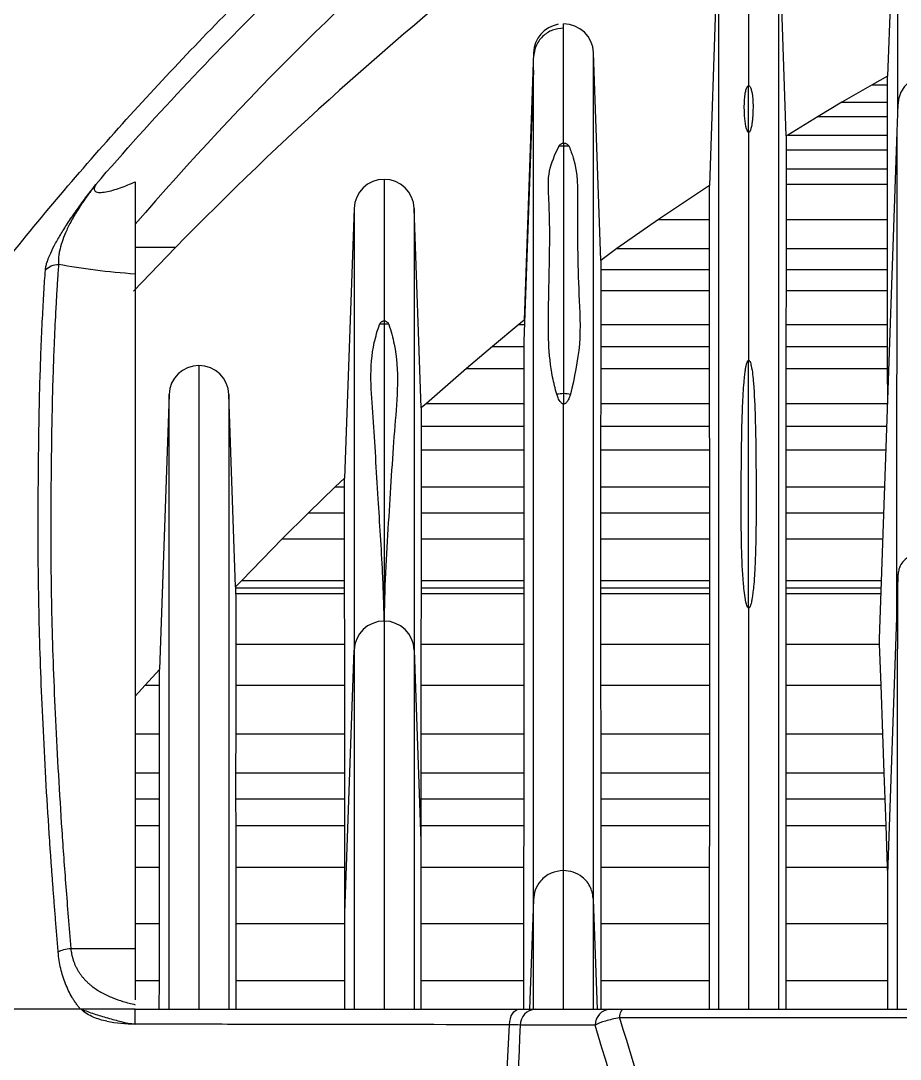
# Model space of a CAD drawing. Extents: x 9.3 to 87.2, y 1.1 to 68.8.
# Drawn here: x 35.299 to 36.818, y 61.045 to 62.841 of the extents above; entities that cross this region are included whole.
import ezdxf

# ---------------------------------------------------------------- set-up
doc = ezdxf.new("R2010")
doc.units = 0
doc.header["$MEASUREMENT"] = 0
doc.layers.add('OBJECT', color=7, linetype='CONTINUOUS')

msp = doc.modelspace()

# ---------------------------------------------------------------- linework, layer by layer
at = {"layer": 'OBJECT'}
for p, q in [((36.8149, 63.2666), (36.7966, 62.7452)), ((36.5048, 63.0178), (36.4887, 62.5563)), ((36.6214, 62.6418), (36.6083, 63.0178)), ((36.2365, 62.8269), (36.2365, 62.8358)), ((36.1846, 62.7856), (36.1684, 62.3231)), ((36.301, 62.4267), (36.2885, 62.7856)), ((36.1845, 62.7559), (36.1681, 62.2863)), ((36.7966, 62.7452), (36.7699, 62.7304)), ((36.7966, 62.7304), (36.7966, 62.7452)), ((36.5565, 62.6481), (36.5565, 62.7287)), ((36.7699, 62.7304), (36.7175, 62.7003)), ((36.7699, 62.7304), (36.7966, 62.7304)), ((36.7965, 62.7003), (36.7966, 62.7304)), ((36.7175, 62.7003), (36.6764, 62.6758)), ((36.7175, 62.7003), (36.7965, 62.7003)), ((36.7964, 62.6758), (36.7965, 62.7003)), ((36.6764, 62.6758), (36.6241, 62.6435)), ((36.6764, 62.6758), (36.7964, 62.6758)), ((36.7963, 62.6435), (36.7964, 62.6758)), ((36.6241, 62.6435), (36.6214, 62.6418)), ((36.6214, 62.6418), (36.6215, 62.6178)), ((36.6241, 62.6435), (36.7963, 62.6435)), ((36.7825, 61.7722), (36.8132, 62.6492)), ((36.7963, 62.6178), (36.7963, 62.6435)), ((36.2365, 62.6296), (36.2365, 62.6245)), ((36.2365, 62.6245), (36.2365, 62.1963)), ((36.6215, 62.6178), (36.6215, 62.5848)), ((36.6215, 62.6178), (36.7963, 62.6178)), ((36.7962, 62.5848), (36.7963, 62.6178)), ((36.6215, 62.5848), (36.6215, 62.5585)), ((36.6215, 62.5848), (36.7962, 62.5848)), ((36.7962, 62.5585), (36.7962, 62.5848)), ((36.4887, 62.5563), (36.4007, 62.4976)), ((36.6215, 62.5585), (36.6214, 62.4976)), ((36.6215, 62.5585), (36.7962, 62.5585)), ((36.7962, 62.4976), (36.7962, 62.5585)), ((35.8746, 62.5166), (35.8583, 62.0504)), ((35.9906, 62.1715), (35.9785, 62.5166)), ((36.4007, 62.4976), (36.3288, 62.4473)), ((36.4007, 62.4976), (36.4887, 62.4976)), ((36.4887, 62.4473), (36.4887, 62.4976)), ((36.6214, 62.4976), (36.6213, 62.4473)), ((36.6214, 62.4976), (36.7962, 62.4976)), ((36.7963, 62.4473), (36.7962, 62.4976)), ((35.5662, 62.4492), (35.4935, 62.3734)), ((35.5662, 62.4492), (35.4965, 62.4492)), ((36.3288, 62.4473), (36.301, 62.4267)), ((36.3288, 62.4473), (36.4887, 62.4473)), ((36.4888, 62.4112), (36.4887, 62.4473)), ((36.6213, 62.4473), (36.6212, 62.4112)), ((36.6213, 62.4473), (36.7963, 62.4473)), ((36.7963, 62.4112), (36.7963, 62.4473)), ((36.301, 62.4267), (36.301, 62.4112)), ((35.4965, 62.4031), (35.4965, 61.237)), ((36.301, 62.4112), (36.301, 62.3744)), ((36.301, 62.4112), (36.4888, 62.4112)), ((36.4888, 62.3744), (36.4888, 62.4112)), ((36.6212, 62.4112), (36.6211, 62.3744)), ((36.6212, 62.4112), (36.7963, 62.4112)), ((36.7964, 62.3744), (36.7963, 62.4112)), ((36.301, 62.3744), (36.3011, 62.3158)), ((36.301, 62.3744), (36.4888, 62.3744)), ((36.4889, 62.3158), (36.4888, 62.3744)), ((36.6211, 62.3744), (36.621, 62.3158)), ((36.6211, 62.3744), (36.7964, 62.3744)), ((36.7965, 62.3158), (36.7964, 62.3744)), ((35.9265, 62.3221), (35.9265, 62.3166)), ((35.9265, 62.3166), (35.9265, 61.8032)), ((36.1593, 62.3158), (36.1137, 62.2777)), ((36.1684, 62.3231), (36.1593, 62.3158)), ((36.1593, 62.3158), (36.1684, 62.3158)), ((36.3011, 62.3158), (36.301, 62.2777)), ((36.3011, 62.3158), (36.4889, 62.3158)), ((36.489, 62.2777), (36.4889, 62.3158)), ((36.621, 62.3158), (36.621, 62.2777)), ((36.621, 62.3158), (36.7965, 62.3158)), ((36.7966, 62.2777), (36.7965, 62.3158)), ((36.1137, 62.2777), (36.069, 62.2397)), ((36.1137, 62.2777), (36.1683, 62.2777)), ((36.1683, 62.2777), (36.1683, 62.2887)), ((36.1683, 62.2397), (36.1683, 62.2777)), ((36.301, 62.2777), (36.301, 62.2397)), ((36.301, 62.2777), (36.489, 62.2777)), ((36.4891, 62.2397), (36.489, 62.2777)), ((36.621, 62.2777), (36.621, 62.2397)), ((36.621, 62.2777), (36.7966, 62.2777)), ((36.7967, 62.2397), (36.7966, 62.2777)), ((36.069, 62.2397), (35.9995, 62.1795)), ((36.069, 62.2397), (36.1683, 62.2397)), ((36.1683, 62.1795), (36.1683, 62.2397)), ((36.301, 62.2397), (36.3008, 62.1795)), ((36.301, 62.2397), (36.4891, 62.2397)), ((36.4891, 62.1795), (36.4891, 62.2397)), ((36.5565, 61.8256), (36.5565, 62.2539)), ((36.621, 62.2397), (36.6209, 62.1795)), ((36.621, 62.2397), (36.7967, 62.2397)), ((36.7969, 62.1848), (36.7967, 62.2397)), ((35.5548, 62.1948), (35.5382, 61.7195)), ((35.6699, 61.8622), (35.6583, 62.1948)), ((36.2365, 62.1963), (36.2365, 62.1783)), ((35.9995, 62.1795), (35.9906, 62.1715)), ((35.9995, 62.1795), (36.1683, 62.1795)), ((36.1684, 62.1398), (36.1683, 62.1795)), ((36.3008, 62.1795), (36.3007, 62.1398)), ((36.3008, 62.1795), (36.4891, 62.1795)), ((36.4891, 62.1398), (36.4891, 62.1795)), ((36.6209, 62.1795), (36.6209, 62.1398)), ((36.6209, 62.1795), (36.7968, 62.1795)), ((35.9906, 62.1398), (35.9906, 62.0993)), ((35.9906, 62.1398), (36.1684, 62.1398)), ((36.1685, 62.0993), (36.1684, 62.1398)), ((36.3007, 62.1398), (36.3007, 62.0993)), ((36.3007, 62.1398), (36.4891, 62.1398)), ((36.4892, 62.0993), (36.4891, 62.1398)), ((36.6209, 62.1398), (36.6209, 62.0993)), ((36.6209, 62.1398), (36.7954, 62.1398)), ((35.9906, 62.0993), (35.9906, 62.0351)), ((35.9906, 62.0993), (36.1685, 62.0993)), ((36.1686, 62.0351), (36.1685, 62.0993)), ((36.3007, 62.0993), (36.3006, 62.0351)), ((36.3007, 62.0993), (36.4892, 62.0993)), ((36.4892, 62.0351), (36.4892, 62.0993)), ((36.6209, 62.0993), (36.6209, 62.0351)), ((36.6209, 62.0993), (36.794, 62.0993)), ((35.8583, 62.0504), (35.8421, 62.0351)), ((35.8583, 62.0351), (35.8583, 62.0504)), ((35.8421, 62.0351), (35.7959, 61.9903)), ((35.8421, 62.0351), (35.8583, 62.0351)), ((35.8582, 61.9903), (35.8583, 62.0351)), ((35.9906, 62.0351), (35.9906, 61.9903)), ((35.9906, 62.0351), (36.1686, 62.0351)), ((36.1686, 61.9903), (36.1686, 62.0351)), ((36.3006, 62.0351), (36.3006, 61.9903)), ((36.3006, 62.0351), (36.4892, 62.0351)), ((36.4892, 61.9903), (36.4892, 62.0351)), ((36.6209, 62.0351), (36.6209, 61.9903)), ((36.6209, 62.0351), (36.7917, 62.0351)), ((35.7959, 61.9903), (35.7503, 61.945)), ((35.7959, 61.9903), (35.8582, 61.9903)), ((35.8582, 61.945), (35.8582, 61.9903)), ((35.9906, 61.9903), (35.9905, 61.945)), ((35.9906, 61.9903), (36.1686, 61.9903)), ((36.1686, 61.945), (36.1686, 61.9903)), ((36.3006, 61.9903), (36.3006, 61.945)), ((36.3006, 61.9903), (36.4892, 61.9903)), ((36.4892, 61.945), (36.4892, 61.9903)), ((36.6209, 61.9903), (36.6208, 61.945)), ((36.6209, 61.9903), (36.7902, 61.9903)), ((35.7503, 61.945), (35.6805, 61.8733)), ((35.7503, 61.945), (35.8582, 61.945)), ((35.8582, 61.8733), (35.8582, 61.945)), ((35.9905, 61.945), (35.9903, 61.8733)), ((35.9905, 61.945), (36.1686, 61.945)), ((36.1686, 61.8733), (36.1686, 61.945)), ((36.3006, 61.945), (36.3006, 61.8733)), ((36.3006, 61.945), (36.4892, 61.945)), ((36.4892, 61.8733), (36.4892, 61.945)), ((36.6208, 61.945), (36.6208, 61.8733)), ((36.6208, 61.945), (36.7886, 61.945)), ((35.6805, 61.8733), (35.6699, 61.8622)), ((35.6805, 61.8733), (35.8582, 61.8733)), ((35.8582, 61.8607), (35.8582, 61.8733)), ((35.9903, 61.8733), (35.9903, 61.8607)), ((35.9903, 61.8733), (36.1686, 61.8733)), ((36.1686, 61.8607), (36.1686, 61.8733)), ((36.3006, 61.8733), (36.3006, 61.8607)), ((36.3006, 61.8733), (36.4892, 61.8733)), ((36.4892, 61.8607), (36.4892, 61.8733)), ((36.6208, 61.8733), (36.6208, 61.8607)), ((36.6208, 61.8733), (36.7861, 61.8733)), ((35.6699, 61.8622), (35.6699, 61.8607)), ((35.6699, 61.8607), (35.6699, 61.8508)), ((35.6699, 61.8607), (35.8582, 61.8607)), ((35.6699, 61.8508), (35.8582, 61.8508)), ((35.8582, 61.8508), (35.8582, 61.8607)), ((35.8584, 61.7628), (35.8582, 61.8508)), ((35.9903, 61.8508), (35.9902, 61.7628)), ((35.9903, 61.8607), (35.9903, 61.8508)), ((35.9903, 61.8607), (36.1686, 61.8607)), ((35.9903, 61.8508), (36.1686, 61.8508)), ((36.1685, 61.7628), (36.1686, 61.8508)), ((36.1686, 61.8508), (36.1686, 61.8607)), ((36.3006, 61.8607), (36.3006, 61.8508)), ((36.3006, 61.8607), (36.4892, 61.8607)), ((36.3006, 61.8508), (36.3007, 61.7628)), ((36.3006, 61.8508), (36.4892, 61.8508)), ((36.4892, 61.8508), (36.4892, 61.8607)), ((36.4892, 61.7628), (36.4892, 61.8508)), ((36.6208, 61.8607), (36.6208, 61.8508)), ((36.6208, 61.8607), (36.7856, 61.8607)), ((36.6208, 61.8508), (36.6208, 61.7628)), ((36.6208, 61.8508), (36.7853, 61.8508)), ((36.7971, 61.3654), (36.8126, 61.8089)), ((35.9265, 61.8032), (35.9265, 61.8031)), ((35.6701, 61.7628), (35.6701, 61.6923)), ((35.6701, 61.7628), (35.8584, 61.7628)), ((35.8585, 61.6923), (35.8584, 61.7628)), ((35.9902, 61.7628), (35.9902, 61.6923)), ((35.9902, 61.7628), (36.1685, 61.7628)), ((36.1685, 61.6923), (36.1685, 61.7628)), ((36.3007, 61.7628), (36.3007, 61.6923)), ((36.3007, 61.7628), (36.4892, 61.7628)), ((36.4892, 61.6923), (36.4892, 61.7628)), ((36.6208, 61.7628), (36.6208, 61.6923)), ((36.6208, 61.7628), (36.7829, 61.7628)), ((36.7829, 61.7628), (36.7825, 61.7722)), ((36.7853, 61.6923), (36.7829, 61.7628)), ((35.8587, 61.2977), (35.8746, 61.7528)), ((35.9785, 61.7528), (35.99, 61.4226)), ((35.5382, 61.7195), (35.5136, 61.6923)), ((35.5136, 61.6923), (35.4965, 61.6729)), ((35.5136, 61.6923), (35.5381, 61.6923)), ((35.6701, 61.6923), (35.67, 61.6079)), ((35.6701, 61.6923), (35.8585, 61.6923)), ((35.8585, 61.6079), (35.8585, 61.6923)), ((35.9902, 61.6923), (35.9902, 61.6079)), ((35.9902, 61.6923), (36.1685, 61.6923)), ((36.1684, 61.6079), (36.1685, 61.6923)), ((36.3007, 61.6923), (36.3008, 61.6079)), ((36.3007, 61.6923), (36.4892, 61.6923)), ((36.4892, 61.6079), (36.4892, 61.6923)), ((36.6208, 61.6923), (36.6208, 61.6079)), ((36.6208, 61.6923), (36.7853, 61.6923)), ((36.7883, 61.6079), (36.7853, 61.6923)), ((35.4965, 61.6079), (35.538, 61.6079)), ((35.538, 61.5408), (35.538, 61.6079)), ((35.67, 61.6079), (35.6699, 61.5408)), ((35.67, 61.6079), (35.8585, 61.6079)), ((35.8585, 61.5408), (35.8585, 61.6079)), ((35.9902, 61.6079), (35.9901, 61.5408)), ((35.9902, 61.6079), (36.1684, 61.6079)), ((36.1684, 61.5408), (36.1684, 61.6079)), ((36.3008, 61.6079), (36.3008, 61.5408)), ((36.3008, 61.6079), (36.4892, 61.6079)), ((36.4892, 61.5408), (36.4892, 61.6079)), ((36.6208, 61.6079), (36.6208, 61.5408)), ((36.6208, 61.6079), (36.7883, 61.6079)), ((36.7906, 61.5408), (36.7883, 61.6079)), ((35.4965, 61.5408), (35.538, 61.5408)), ((35.538, 61.4954), (35.538, 61.5408)), ((35.6699, 61.5408), (35.6699, 61.4954)), ((35.6699, 61.5408), (35.8585, 61.5408)), ((35.8586, 61.4954), (35.8585, 61.5408)), ((35.9901, 61.5408), (35.9901, 61.4954)), ((35.9901, 61.5408), (36.1684, 61.5408)), ((36.1683, 61.4954), (36.1684, 61.5408)), ((36.3008, 61.5408), (36.3008, 61.4954)), ((36.3008, 61.5408), (36.4892, 61.5408)), ((36.4892, 61.4954), (36.4892, 61.5408)), ((36.6208, 61.5408), (36.6208, 61.4954)), ((36.6208, 61.5408), (36.7906, 61.5408)), ((36.7923, 61.4954), (36.7906, 61.5408)), ((35.4965, 61.4954), (35.538, 61.4954)), ((35.5381, 61.4497), (35.538, 61.4954)), ((35.6699, 61.4954), (35.67, 61.4497)), ((35.6699, 61.4954), (35.8586, 61.4954)), ((35.8586, 61.4497), (35.8586, 61.4954)), ((35.9901, 61.4954), (35.9901, 61.4497)), ((35.9901, 61.4954), (36.1683, 61.4954)), ((36.1683, 61.4497), (36.1683, 61.4954)), ((36.3008, 61.4954), (36.3008, 61.4497)), ((36.3008, 61.4954), (36.4892, 61.4954)), ((36.4892, 61.4497), (36.4892, 61.4954)), ((36.6208, 61.4954), (36.6209, 61.4497)), ((36.6208, 61.4954), (36.7923, 61.4954)), ((36.7939, 61.4497), (36.7923, 61.4954)), ((35.4965, 61.4497), (35.5381, 61.4497)), ((35.5381, 61.3777), (35.5381, 61.4497)), ((35.67, 61.4497), (35.67, 61.3777)), ((35.67, 61.4497), (35.8586, 61.4497)), ((35.8586, 61.3777), (35.8586, 61.4497)), ((35.9901, 61.4497), (35.99, 61.4226)), ((35.9901, 61.4497), (36.1683, 61.4497)), ((36.1682, 61.3777), (36.1683, 61.4497)), ((36.3008, 61.4497), (36.3008, 61.3777)), ((36.3008, 61.4497), (36.4892, 61.4497)), ((36.4891, 61.3777), (36.4892, 61.4497)), ((36.6209, 61.4497), (36.6209, 61.3777)), ((36.6209, 61.4497), (36.7939, 61.4497)), ((36.7966, 61.3777), (36.7939, 61.4497)), ((35.99, 61.4226), (35.99, 61.3777)), ((35.4965, 61.3777), (35.5381, 61.3777)), ((35.5381, 61.28), (35.5381, 61.3777)), ((35.67, 61.3777), (35.6701, 61.28)), ((35.67, 61.3777), (35.8586, 61.3777)), ((35.8587, 61.2977), (35.8586, 61.3777)), ((35.99, 61.3777), (35.9901, 61.28)), ((35.99, 61.3777), (36.1682, 61.3777)), ((36.1682, 61.28), (36.1682, 61.3777)), ((36.3008, 61.3777), (36.3009, 61.28)), ((36.3008, 61.3777), (36.4891, 61.3777)), ((36.4891, 61.28), (36.4891, 61.3777)), ((36.6209, 61.3777), (36.6209, 61.28)), ((36.6209, 61.3777), (36.7966, 61.3777)), ((36.7971, 61.3654), (36.7966, 61.3777)), ((36.2365, 61.3716), (36.2364, 61.3716)), ((36.7971, 61.28), (36.7971, 61.3654)), ((36.1844, 61.3214), (36.1778, 61.1318)), ((36.295, 61.1318), (36.2883, 61.3214)), ((35.8587, 61.28), (35.8587, 61.2977)), ((35.4965, 61.28), (35.5381, 61.28)), ((35.538, 61.1813), (35.5381, 61.28)), ((35.6701, 61.28), (35.6701, 61.1813)), ((35.6701, 61.28), (35.8587, 61.28)), ((35.8587, 61.1813), (35.8587, 61.28)), ((35.9901, 61.28), (35.9901, 61.1813)), ((35.9901, 61.28), (36.1682, 61.28)), ((36.1681, 61.1813), (36.1682, 61.28)), ((36.3009, 61.28), (36.3009, 61.1813)), ((36.3009, 61.28), (36.4891, 61.28)), ((36.489, 61.1813), (36.4891, 61.28)), ((36.6209, 61.28), (36.621, 61.1813)), ((36.6209, 61.28), (36.7971, 61.28)), ((36.797, 61.1813), (36.7971, 61.28)), ((35.385, 61.237), (35.4965, 61.237)), ((35.4965, 61.237), (35.4965, 61.148)), ((35.4965, 61.1813), (35.538, 61.1813)), ((35.5379, 61.1318), (35.538, 61.1813)), ((35.6701, 61.1813), (35.6701, 61.1318)), ((35.6701, 61.1813), (35.8587, 61.1813)), ((35.8586, 61.1318), (35.8587, 61.1813)), ((35.9901, 61.1813), (35.9901, 61.1318)), ((35.9901, 61.1813), (36.1681, 61.1813)), ((36.1681, 61.1318), (36.1681, 61.1813)), ((36.3009, 61.1813), (36.3008, 61.1318)), ((36.3009, 61.1813), (36.489, 61.1813)), ((36.489, 61.1318), (36.489, 61.1813)), ((36.621, 61.1813), (36.621, 61.1318)), ((36.621, 61.1813), (36.797, 61.1813)), ((36.797, 61.1318), (36.797, 61.1813)), ((35.4965, 61.1318), (35.4965, 61.1318)), ((36.1873, 61.1318), (36.3168, 61.1318)), ((36.3398, 61.1318), (37.8285, 61.1318)), ((37.8285, 61.1168), (36.3334, 61.1168))]:
    msp.add_line(p, q, dxfattribs=at)
at = {"layer": 'OBJECT', "flags": 128}
for points in [[(36.8137, 61.1318), (36.8137, 61.1396), (36.8139, 61.4584), (36.814, 61.6573), (36.8141, 61.8516), (36.8141, 61.8516), (36.8141, 61.8516)], [(36.143, 61.105), (36.1436, 61.1103), (36.1447, 61.1154), (36.1463, 61.1201), (36.1483, 61.1241), (36.1507, 61.1274), (36.1534, 61.1298), (36.1562, 61.1313), (36.1592, 61.1318)], [(36.3334, 61.1168), (36.334, 61.1201), (36.3346, 61.123), (36.3353, 61.1256), (36.3361, 61.1278), (36.337, 61.1295), (36.3379, 61.1308), (36.3388, 61.1315), (36.3398, 61.1318)], [(36.2912, 61.1044), (36.2603, 61.1044), (36.1617, 61.1044)]]:
    msp.add_lwpolyline(points, dxfattribs=at)
at = {"layer": 'OBJECT'}
for centre, radius, start, end in [((39.8585, 58.2568), 6, 120.68604, 135.67495), ((36.2365, 62.7838), 0.052, 100.3224, 178), ((36.2365, 62.7838), 0.052, 2, 89.9931), ((36.2365, 62.5699), 0.0546, 89.9987, 98.6221), ((36.2365, 62.57), 0.0545, 79.7726, 90.0072), ((35.9265, 62.5148), 0.052, 90, 178), ((35.9265, 62.5148), 0.052, 2, 90), ((35.9265, 62.2611), 0.0555, 89.9929, 98.5292), ((35.9265, 62.2611), 0.0555, 81.4707, 90.007), ((35.6065, 62.193), 0.0518, 90, 178), ((35.6065, 62.193), 0.0518, 2, 90), ((36.2365, 62.1344), 0.0619, 89.9781, 101.0087), ((36.2366, 62.1344), 0.0619, 78.5713, 90.0223), ((35.9265, 61.751), 0.052, 90, 178), ((35.9265, 61.751), 0.052, 2, 90), ((36.1894, 61.1042), 0.0277, 94.2483, 179.5482), ((36.3189, 61.1042), 0.0277, 94.245, 179.5168)]:
    msp.add_arc(centre, radius, start, end, dxfattribs=at)
for points, knots in [([(34.9256, 61.9426), (35.0432, 62.1259), (35.1708, 62.3016), (35.3771, 62.5535), (35.4484, 62.6355), (35.596, 62.7956), (35.672, 62.8735), (35.8284, 63.0244), (35.9088, 63.0976), (36.0738, 63.2393), (36.1586, 63.3078), (36.4182, 63.5055), (36.5985, 63.6269), (36.786, 63.7378)], [0, 0, 0, 0, 0.25, 0.25, 0.375, 0.375, 0.5, 0.5, 0.625, 0.625, 0.75, 0.75, 1, 1, 1, 1]), ([(35.428, 62.5579), (35.5258, 62.671), (35.6279, 62.7799), (35.7874, 62.9369), (35.8417, 62.9882), (35.9522, 63.0886), (36.0086, 63.1378), (36.2955, 63.3779), (36.539, 63.5505), (36.7965, 63.7033)], [0, 0, 0, 0, 0.25, 0.25, 0.375, 0.375, 0.5, 0.5, 1, 1, 1, 1]), ([(36.7965, 63.5916), (36.5523, 63.443), (36.3211, 63.2762), (35.8851, 62.9063), (35.683, 62.7056), (35.4965, 62.4892)], [0, 0, 0, 0, 0.5, 0.5, 1, 1, 1, 1]), ([(36.8144, 62.6847), (36.8144, 62.6847), (36.8144, 62.7288), (36.8145, 62.8173), (36.8146, 62.9322), (36.8147, 63.0332), (36.8148, 63.1161), (36.8148, 63.1823), (36.8148, 63.2112), (36.8148, 63.2257)], [0, 0, 0, 0, 0.000002, 0.165142, 0.330281, 0.50022, 0.670158, 0.834509, 1, 1, 1, 1]), ([(36.5565, 63.0678), (36.5565, 63.0653), (36.5565, 63.0602), (36.5565, 63.0202), (36.5565, 62.9551), (36.5565, 62.8589), (36.5565, 62.7715), (36.5565, 62.7287)], [0, 0, 0, 0, 0.194795, 0.387326, 0.576325, 0.792703, 1, 1, 1, 1]), ([(36.5048, 61.1318), (36.5048, 61.1953), (36.5048, 61.3504), (36.5048, 61.5802), (36.5048, 61.8161), (36.5048, 62.0295), (36.5048, 62.2301), (36.5048, 62.4127), (36.5048, 62.5715), (36.5048, 62.7109), (36.5048, 62.8439), (36.5048, 62.9415), (36.5048, 63.0055), (36.5048, 63.0137), (36.5048, 63.0178)], [0, 0, 0, 0, 0.0663565, 0.1619168, 0.2506975, 0.3330027, 0.4146365, 0.5014721, 0.5748651, 0.6528443, 0.7353332, 0.8213619, 0.9099109, 1, 1, 1, 1]), ([(36.6083, 63.0178), (36.6083, 63.0141), (36.6083, 63.0066), (36.6083, 62.9479), (36.6083, 62.859), (36.6083, 62.7353), (36.6083, 62.6034), (36.6083, 62.4647), (36.6083, 62.3199), (36.6083, 62.1589), (36.6083, 61.9824), (36.6083, 61.7778), (36.6083, 61.5521), (36.6083, 61.335), (36.6083, 61.19), (36.6083, 61.1318)], [0, 0, 0, 0, 0.08602, 0.170676, 0.253119, 0.332476, 0.407805, 0.478951, 0.545935, 0.608976, 0.68551, 0.763919, 0.848697, 0.939215, 1, 1, 1, 1]), ([(36.2365, 62.8283), (36.2301, 62.8276), (36.2168, 62.8262), (36.1995, 62.8146), (36.1874, 62.7977), (36.1855, 62.7844), (36.1846, 62.778)], [0, 0, 0, 0, 0.240331, 0.499663, 0.759187, 1, 1, 1, 1]), ([(36.2365, 62.6296), (36.2365, 62.6642), (36.2365, 62.7346), (36.2365, 62.7929), (36.2365, 62.8228), (36.2365, 62.8264), (36.2365, 62.8269)], [0, 0, 0, 0, 0.3326073, 0.6774697, 0.9544603, 1, 1, 1, 1]), ([(36.2883, 61.3214), (36.2884, 61.4219), (36.2884, 61.6195), (36.2884, 61.8839), (36.2884, 62.1116), (36.2884, 62.3023), (36.2884, 62.4604), (36.2885, 62.5978), (36.2885, 62.7046), (36.2885, 62.7723), (36.2885, 62.7811), (36.2885, 62.7856)], [0, 0, 0, 0, 0.130922, 0.257354, 0.375016, 0.481399, 0.581339, 0.679843, 0.783111, 0.890386, 1, 1, 1, 1]), ([(36.1844, 61.3214), (36.1844, 61.4219), (36.1844, 61.6195), (36.1844, 61.8839), (36.1845, 62.1116), (36.1845, 62.3023), (36.1845, 62.4604), (36.1845, 62.5981), (36.1845, 62.7036), (36.1845, 62.7621), (36.1846, 62.7701), (36.1846, 62.7725)], [0, 0, 0, 0, 0.13971, 0.27463, 0.400189, 0.513714, 0.620363, 0.725479, 0.835679, 0.950155, 1, 1, 1, 1]), ([(36.8631, 62.7458), (36.859, 62.7453), (36.8488, 62.7442), (36.8345, 62.7368), (36.8231, 62.7249), (36.8175, 62.7134), (36.8153, 62.7038), (36.815, 62.6994), (36.8149, 62.6976)], [0, 0, 0, 0, 0.158488, 0.39541, 0.621022, 0.826457, 0.925172, 1, 1, 1, 1]), ([(36.5565, 62.6481), (36.5565, 62.6481), (36.5563, 62.6481), (36.556, 62.6482), (36.5553, 62.6486), (36.554, 62.6505), (36.5514, 62.6584), (36.5496, 62.6723), (36.5488, 62.6888), (36.5492, 62.702), (36.5499, 62.7109), (36.5508, 62.7169), (36.5517, 62.7208), (36.5525, 62.7235), (36.5533, 62.7253), (36.5539, 62.7265), (36.5544, 62.7273), (36.5549, 62.7279), (36.5554, 62.7283), (36.5558, 62.7286), (36.5562, 62.7287), (36.5564, 62.7287), (36.5565, 62.7287)], [0, 0, 0, 0, 0.001357, 0.003124, 0.006404, 0.020435, 0.075841, 0.296521, 0.526307, 0.680606, 0.7843, 0.854058, 0.901048, 0.932763, 0.954226, 0.968807, 0.978773, 0.985649, 0.992506, 0.995404, 0.998332, 1, 1, 1, 1]), ([(36.5565, 62.7287), (36.5567, 62.7287), (36.5569, 62.7287), (36.5573, 62.7285), (36.5582, 62.728), (36.5599, 62.7257), (36.5629, 62.716), (36.5641, 62.7012), (36.5641, 62.6843), (36.5633, 62.6724), (36.5623, 62.6643), (36.5614, 62.6589), (36.5606, 62.6553), (36.5599, 62.6528), (36.5592, 62.6512), (36.5587, 62.6501), (36.5583, 62.6494), (36.5579, 62.6489), (36.5576, 62.6485), (36.5572, 62.6483), (36.5569, 62.6481), (36.5567, 62.6481), (36.5566, 62.6481), (36.5565, 62.6481)], [0, 0, 0, 0, 0.002022, 0.004558, 0.009359, 0.026708, 0.095535, 0.369717, 0.576053, 0.71465, 0.807731, 0.870257, 0.912291, 0.940584, 0.959668, 0.97258, 0.98136, 0.987374, 0.991543, 0.995972, 0.997746, 0.999221, 1, 1, 1, 1]), ([(36.8132, 62.6492), (36.8135, 62.6576), (36.814, 62.6742), (36.8146, 62.6899), (36.8149, 62.6976)], [0, 0, 0, 0, 0.507998, 1, 1, 1, 1]), ([(36.5565, 62.6481), (36.5565, 62.5786), (36.5565, 62.4589), (36.5565, 62.3145), (36.5565, 62.2539)], [0, 0, 0, 0, 0.580628, 1, 1, 1, 1]), ([(36.8126, 61.8089), (36.8126, 61.8089), (36.8126, 61.8399), (36.8127, 61.9912), (36.8129, 62.2764), (36.8132, 62.5198), (36.8132, 62.6492), (36.8132, 62.6492)], [0, 0, 0, 0, 0.0000025, 0.1070593, 0.5353685, 0.9999975, 1, 1, 1, 1]), ([(36.2247, 62.1952), (36.2222, 62.205), (36.2098, 62.2542), (36.2103, 62.3577), (36.2138, 62.461), (36.2112, 62.5368), (36.2086, 62.5811), (36.2218, 62.6097), (36.2284, 62.6239)], [0, 0, 0, 0, 0.062759, 0.313599, 0.655294, 0.770719, 0.886051, 1, 1, 1, 1]), ([(36.2284, 62.6239), (36.2289, 62.6247), (36.2301, 62.6263), (36.2321, 62.6281), (36.2344, 62.6292), (36.2357, 62.6296), (36.2364, 62.6296), (36.2365, 62.6296)], [0, 0, 0, 0, 0.34978, 0.717399, 0.858888, 0.9665, 1, 1, 1, 1]), ([(36.2365, 62.6296), (36.237, 62.6297), (36.2378, 62.6297), (36.2393, 62.6295), (36.2411, 62.6288), (36.244, 62.6269), (36.2453, 62.625), (36.2462, 62.6236)], [0, 0, 0, 0, 0.0733186, 0.1465167, 0.257835, 0.4671217, 1, 1, 1, 1]), ([(36.2462, 62.6236), (36.2488, 62.617), (36.2618, 62.5841), (36.2599, 62.5044), (36.261, 62.3965), (36.268, 62.2822), (36.2552, 62.2241), (36.2488, 62.1951)], [0, 0, 0, 0, 0.0523947, 0.2610056, 0.6291967, 0.8150946, 1, 1, 1, 1]), ([(35.9265, 62.5668), (35.9265, 62.5629), (35.9265, 62.5552), (35.9265, 62.4975), (35.9265, 62.4209), (35.9265, 62.3548), (35.9265, 62.3221)], [0, 0, 0, 0, 0.2875665, 0.5706173, 0.7881638, 1, 1, 1, 1]), ([(35.3411, 62.4099), (35.3411, 62.4109), (35.3413, 62.4128), (35.3419, 62.4161), (35.3427, 62.4195), (35.3438, 62.4231), (35.3451, 62.427), (35.3467, 62.4312), (35.3499, 62.439), (35.356, 62.4516), (35.3664, 62.4701), (35.3792, 62.4904), (35.3914, 62.5083), (35.4021, 62.5233), (35.4103, 62.5346), (35.419, 62.5461), (35.4249, 62.5539), (35.428, 62.5579)], [0, 0, 0, 0, 0.036368, 0.072624, 0.108835, 0.145064, 0.181377, 0.217838, 0.254511, 0.379969, 0.506183, 0.628137, 0.753467, 0.813905, 0.876878, 0.93606, 1, 1, 1, 1]), ([(35.428, 62.5579), (35.4259, 62.5552), (35.4219, 62.5499), (35.4163, 62.5423), (35.4101, 62.5338), (35.4034, 62.5241), (35.3942, 62.5098), (35.3844, 62.4927), (35.3757, 62.4745), (35.3692, 62.4576), (35.3657, 62.4447), (35.364, 62.4346), (35.3633, 62.4267), (35.3636, 62.4221), (35.3638, 62.4197)], [0, 0, 0, 0, 0.044455, 0.086922, 0.12795, 0.189825, 0.255518, 0.381181, 0.50637, 0.621975, 0.754479, 0.82736, 0.90901, 1, 1, 1, 1]), ([(35.428, 62.5579), (35.4266, 62.5554), (35.4257, 62.5531), (35.4254, 62.549), (35.426, 62.5473), (35.4292, 62.5449), (35.4317, 62.5443), (35.4379, 62.5441), (35.4416, 62.5445), (35.4532, 62.5466), (35.4619, 62.5492), (35.4791, 62.5553), (35.4878, 62.5589), (35.4965, 62.5627)], [0, 0, 0, 0, 0.125, 0.125, 0.25, 0.25, 0.375, 0.375, 0.5, 0.5, 0.75, 0.75, 1, 1, 1, 1]), ([(35.4965, 62.5627), (35.4965, 62.5443), (35.4965, 62.5265), (35.4965, 62.4938), (35.4965, 62.4786), (35.4965, 62.4509), (35.4965, 62.4387), (35.4965, 62.4233), (35.4965, 62.4185), (35.4965, 62.4101), (35.4965, 62.4063), (35.4965, 62.4031)], [0, 0, 0, 0, 0.25, 0.25, 0.5, 0.5, 0.75, 0.75, 0.875, 0.875, 1, 1, 1, 1]), ([(36.4887, 62.4976), (36.4887, 62.5144), (36.4887, 62.5482), (36.4887, 62.5536), (36.4887, 62.5563)], [0, 0, 0, 0, 0.497369, 1, 1, 1, 1]), ([(35.8746, 62.5166), (35.8746, 62.5128), (35.8746, 62.5053), (35.8746, 62.4457), (35.8746, 62.355), (35.8746, 62.2266), (35.8746, 62.0846), (35.8746, 61.9279), (35.8746, 61.8109), (35.8746, 61.7528)], [0, 0, 0, 0, 0.1517066, 0.3010924, 0.4467941, 0.5874491, 0.7285956, 0.8653203, 1, 1, 1, 1]), ([(35.9785, 62.5166), (35.9785, 62.5128), (35.9785, 62.5053), (35.9785, 62.4457), (35.9785, 62.355), (35.9785, 62.2266), (35.9785, 62.0846), (35.9785, 61.9279), (35.9785, 61.8109), (35.9785, 61.7528)], [0, 0, 0, 0, 0.1517066, 0.3010924, 0.4467941, 0.5874491, 0.7285956, 0.8653203, 1, 1, 1, 1]), ([(35.3411, 62.4099), (35.3438, 62.4129), (35.3473, 62.4155), (35.3553, 62.4189), (35.3596, 62.4197), (35.3638, 62.4197)], [0, 0, 0, 0, 0.5, 0.5, 1, 1, 1, 1]), ([(35.3638, 62.4197), (35.3636, 62.4167), (35.3631, 62.4106), (35.3625, 62.4011), (35.3618, 62.3913), (35.3612, 62.381), (35.3605, 62.3703), (35.3599, 62.3593), (35.3593, 62.3478), (35.3579, 62.3227), (35.3561, 62.2853), (35.3541, 62.2311), (35.3526, 62.1742), (35.3514, 62.1069), (35.3506, 62.0366), (35.35, 61.9382), (35.351, 61.8357), (35.3545, 61.7217), (35.3583, 61.6319), (35.3633, 61.5383), (35.3682, 61.4581), (35.3727, 61.3931), (35.3764, 61.3432), (35.3805, 61.2911), (35.3835, 61.2552), (35.385, 61.237)], [0, 0, 0, 0, 0.015248, 0.030599, 0.046055, 0.061614, 0.077278, 0.093045, 0.108916, 0.124891, 0.194541, 0.249312, 0.309671, 0.374309, 0.445914, 0.499948, 0.624441, 0.686154, 0.748806, 0.812217, 0.874119, 0.904214, 0.935225, 0.967153, 1, 1, 1, 1]), ([(35.4965, 62.4031), (35.473, 62.4047), (35.4499, 62.4069), (35.4053, 62.4125), (35.3839, 62.4158), (35.3638, 62.4197)], [0, 0, 0, 0, 0.5, 0.5, 1, 1, 1, 1]), ([(35.3632, 61.2308), (35.3624, 61.2399), (35.3609, 61.2581), (35.3588, 61.2849), (35.3567, 61.3112), (35.3548, 61.3369), (35.3529, 61.3621), (35.3511, 61.3868), (35.3494, 61.411), (35.3461, 61.4596), (35.3417, 61.5319), (35.3368, 61.6253), (35.333, 61.715), (35.3295, 61.8287), (35.3283, 61.9307), (35.3288, 62.0287), (35.3294, 62.0989), (35.3304, 62.1661), (35.3318, 62.2235), (35.3338, 62.2771), (35.3356, 62.3183), (35.3373, 62.35), (35.3385, 62.3715), (35.3398, 62.3916), (35.3406, 62.4038), (35.3411, 62.4099)], [0, 0, 0, 0, 0.016472, 0.032728, 0.048771, 0.064606, 0.080239, 0.095674, 0.110915, 0.125967, 0.18805, 0.251364, 0.313992, 0.375838, 0.500399, 0.553631, 0.625989, 0.691246, 0.750932, 0.808096, 0.875255, 0.907059, 0.93845, 0.96943, 1, 1, 1, 1]), ([(35.9265, 61.8031), (35.9265, 61.8032), (35.9265, 61.8033), (35.9265, 61.8035), (35.9265, 61.8039), (35.9265, 61.805), (35.9265, 61.8078), (35.9264, 61.8137), (35.9262, 61.8255), (35.9255, 61.8503), (35.9228, 61.9165), (35.9152, 62.0253), (35.9082, 62.1577), (35.8991, 62.2533), (35.9151, 62.3055), (35.9183, 62.316)], [0, 0, 0, 0, 0.000262, 0.000524, 0.001048, 0.002095, 0.006286, 0.014668, 0.031432, 0.064959, 0.138785, 0.369256, 0.649154, 0.929435, 1, 1, 1, 1]), ([(35.9183, 62.316), (35.9188, 62.3168), (35.9197, 62.3183), (35.9214, 62.3201), (35.9232, 62.3213), (35.9246, 62.3219), (35.9258, 62.3221), (35.9264, 62.3221), (35.9265, 62.3221)], [0, 0, 0, 0, 0.3103901, 0.6289061, 0.7612411, 0.8947065, 0.9703314, 1, 1, 1, 1]), ([(35.9265, 62.3221), (35.9269, 62.3221), (35.9278, 62.3221), (35.9294, 62.3216), (35.932, 62.3201), (35.9336, 62.318), (35.9345, 62.3164), (35.9348, 62.316)], [0, 0, 0, 0, 0.074155, 0.169588, 0.336533, 0.837584, 1, 1, 1, 1]), ([(35.9348, 62.316), (35.9381, 62.3046), (35.9548, 62.2477), (35.9442, 62.1434), (35.9346, 61.9865), (35.9272, 61.8682), (35.9266, 61.8052), (35.9265, 61.8039), (35.9265, 61.8035), (35.9265, 61.8033), (35.9265, 61.8032), (35.9265, 61.8032)], [0, 0, 0, 0, 0.076843, 0.381826, 0.687453, 0.993014, 0.997771, 0.99896, 0.999554, 0.999851, 1, 1, 1, 1]), ([(35.6065, 62.2448), (35.6065, 62.2411), (35.6065, 62.2337), (35.6065, 62.1755), (35.6065, 62.0874), (35.6065, 61.9649), (35.6065, 61.8351), (35.6065, 61.6947), (35.6065, 61.5442), (35.6065, 61.3898), (35.6065, 61.2558), (35.6065, 61.1692), (35.6065, 61.1318)], [0, 0, 0, 0, 0.119115, 0.2364, 0.350741, 0.460971, 0.565325, 0.66243, 0.765971, 0.856794, 0.938114, 1, 1, 1, 1]), ([(36.5565, 61.8256), (36.5564, 61.8256), (36.5562, 61.8256), (36.5557, 61.8258), (36.5549, 61.8266), (36.5531, 61.83), (36.5498, 61.8437), (36.5443, 61.8993), (36.5433, 61.9971), (36.5439, 62.0967), (36.5455, 62.1637), (36.5469, 62.1938), (36.5482, 62.2138), (36.5495, 62.2272), (36.5506, 62.2361), (36.5517, 62.2421), (36.5525, 62.2461), (36.5533, 62.2488), (36.5539, 62.2506), (36.5544, 62.2518), (36.5549, 62.2526), (36.5553, 62.2532), (36.5557, 62.2535), (36.5561, 62.2538), (36.5563, 62.2539), (36.5565, 62.2539), (36.5565, 62.2539)], [0, 0, 0, 0, 0.000522, 0.001189, 0.002443, 0.006959, 0.024865, 0.096172, 0.38105, 0.68937, 0.791599, 0.860055, 0.905918, 0.936663, 0.957291, 0.971145, 0.980463, 0.986744, 0.99099, 0.993874, 0.995846, 0.99721, 0.99864, 0.999214, 0.999697, 1, 1, 1, 1]), ([(36.5565, 62.2539), (36.5566, 62.2539), (36.5568, 62.2539), (36.5572, 62.2537), (36.558, 62.253), (36.5597, 62.2499), (36.5628, 62.237), (36.5677, 62.1847), (36.5689, 62.1061), (36.5697, 62.0063), (36.5691, 61.9368), (36.5671, 61.8899), (36.5656, 61.8686), (36.5642, 61.8543), (36.5629, 61.8447), (36.5618, 61.8383), (36.5609, 61.8339), (36.5601, 61.8311), (36.5594, 61.8291), (36.5588, 61.8278), (36.5583, 61.8269), (36.5578, 61.8263), (36.5573, 61.8259), (36.557, 61.8256), (36.5567, 61.8256), (36.5565, 61.8256)], [0, 0, 0, 0, 0.000435, 0.000993, 0.002039, 0.006642, 0.024814, 0.097193, 0.386386, 0.588582, 0.793128, 0.860987, 0.906473, 0.936983, 0.957465, 0.971232, 0.980501, 0.986757, 0.990995, 0.993881, 0.995864, 0.997741, 0.998586, 0.99944, 1, 1, 1, 1]), ([(35.5548, 61.1318), (35.5548, 61.153), (35.5548, 61.2242), (35.5548, 61.3446), (35.5548, 61.5028), (35.5548, 61.6653), (35.5548, 61.8116), (35.5548, 61.9435), (35.5548, 62.0541), (35.5548, 62.1329), (35.5548, 62.1849), (35.5548, 62.1915), (35.5548, 62.1948)], [0, 0, 0, 0, 0.036087, 0.121484, 0.217181, 0.326474, 0.448113, 0.550998, 0.658884, 0.770331, 0.884355, 1, 1, 1, 1]), ([(35.6583, 62.1948), (35.6583, 62.1911), (35.6583, 62.1837), (35.6583, 62.1255), (35.6583, 62.0372), (35.6583, 61.9146), (35.6583, 61.7846), (35.6583, 61.6441), (35.6583, 61.4936), (35.6583, 61.339), (35.6583, 61.2215), (35.6583, 61.1521), (35.6583, 61.1318)], [0, 0, 0, 0, 0.122602, 0.243319, 0.361, 0.474446, 0.581833, 0.68175, 0.788271, 0.881698, 0.965359, 1, 1, 1, 1]), ([(36.2365, 62.1783), (36.2362, 62.1784), (36.2353, 62.1785), (36.2337, 62.1793), (36.2301, 62.1826), (36.2274, 62.1883), (36.2255, 62.1931), (36.2247, 62.1952)], [0, 0, 0, 0, 0.032723, 0.076604, 0.191828, 0.659606, 1, 1, 1, 1]), ([(36.2488, 62.1951), (36.2481, 62.1931), (36.2469, 62.1899), (36.2449, 62.1858), (36.2432, 62.1831), (36.2417, 62.1811), (36.2403, 62.1797), (36.2389, 62.1788), (36.2379, 62.1784), (36.2371, 62.1783), (36.2367, 62.1783), (36.2365, 62.1783)], [0, 0, 0, 0, 0.3163669, 0.5310287, 0.6777107, 0.7789578, 0.8774525, 0.9257854, 0.9629422, 0.9891631, 1, 1, 1, 1]), ([(35.9906, 62.1715), (35.9906, 62.1702), (35.9906, 62.1674), (35.9906, 62.149), (35.9906, 62.1398)], [0, 0, 0, 0, 0.498374, 1, 1, 1, 1]), ([(36.2365, 61.3718), (36.2365, 61.4583), (36.2365, 61.6293), (36.2365, 61.8469), (36.2365, 62.03), (36.2365, 62.1299), (36.2365, 62.1783)], [0, 0, 0, 0, 0.2943602, 0.581245, 0.7968207, 1, 1, 1, 1]), ([(36.8624, 61.9225), (36.8588, 61.922), (36.8496, 61.9209), (36.836, 61.9162), (36.8248, 61.9087), (36.8185, 61.9), (36.8156, 61.8912), (36.8143, 61.8819), (36.8142, 61.8758), (36.8141, 61.8724)], [0, 0, 0, 0, 0.132474, 0.329582, 0.525438, 0.670843, 0.771974, 0.87275, 1, 1, 1, 1]), ([(36.8141, 61.8724), (36.8139, 61.862), (36.8134, 61.8413), (36.8129, 61.8197), (36.8126, 61.8089)], [0, 0, 0, 0, 0.498857, 1, 1, 1, 1]), ([(36.8141, 61.8516), (36.8141, 61.8516), (36.8141, 61.8587), (36.8141, 61.8656), (36.8141, 61.8724)], [0, 0, 0, 0, 0.000082, 1, 1, 1, 1]), ([(35.6699, 61.8508), (35.67, 61.8412), (35.67, 61.8221), (35.6701, 61.7826), (35.6701, 61.7628)], [0, 0, 0, 0, 0.497891, 1, 1, 1, 1]), ([(36.5565, 61.8256), (36.5565, 61.7639), (36.5565, 61.6367), (36.5565, 61.4069), (36.5565, 61.2338), (36.5565, 61.1318)], [0, 0, 0, 0, 0.27922, 0.57526, 1, 1, 1, 1]), ([(35.9265, 61.8031), (35.9265, 61.8031), (35.9265, 61.8031), (35.9265, 61.803), (35.9265, 61.803)], [0, 0, 0, 0, 0.559654, 1, 1, 1, 1]), ([(35.9265, 61.803), (35.9265, 61.7411), (35.9265, 61.6174), (35.9265, 61.3961), (35.9265, 61.2284), (35.9265, 61.1318)], [0, 0, 0, 0, 0.2980689, 0.5959884, 1, 1, 1, 1]), ([(35.8746, 61.7528), (35.8746, 61.6908), (35.8746, 61.5669), (35.8746, 61.3617), (35.8746, 61.2111), (35.8746, 61.1318)], [0, 0, 0, 0, 0.3212824, 0.642404, 1, 1, 1, 1]), ([(35.9785, 61.7528), (35.9785, 61.6908), (35.9785, 61.5669), (35.9785, 61.3617), (35.9785, 61.2111), (35.9785, 61.1318)], [0, 0, 0, 0, 0.3212824, 0.642404, 1, 1, 1, 1]), ([(35.5381, 61.6923), (35.5382, 61.7002), (35.5382, 61.716), (35.5382, 61.7184), (35.5382, 61.7195)], [0, 0, 0, 0, 0.498581, 1, 1, 1, 1]), ([(35.538, 61.6079), (35.538, 61.6251), (35.5381, 61.6597), (35.5381, 61.6814), (35.5381, 61.6923)], [0, 0, 0, 0, 0.498775, 1, 1, 1, 1]), ([(36.2364, 61.3716), (36.2292, 61.3707), (36.2142, 61.369), (36.197, 61.3555), (36.1866, 61.3386), (36.1851, 61.327), (36.1844, 61.3214)], [0, 0, 0, 0, 0.270412, 0.561722, 0.788825, 1, 1, 1, 1]), ([(36.2365, 61.3716), (36.2365, 61.3716), (36.2365, 61.3716), (36.2364, 61.3716), (36.2364, 61.3716)], [0, 0, 0, 0, 0.559844, 1, 1, 1, 1]), ([(36.2365, 61.3716), (36.2365, 61.3716), (36.2365, 61.3717), (36.2365, 61.3717), (36.2365, 61.3718)], [0, 0, 0, 0, 0.559885, 1, 1, 1, 1]), ([(36.2883, 61.3214), (36.2872, 61.3285), (36.2849, 61.3434), (36.2709, 61.3601), (36.2537, 61.3698), (36.2421, 61.371), (36.2365, 61.3716)], [0, 0, 0, 0, 0.270088, 0.56169, 0.788984, 1, 1, 1, 1]), ([(36.2365, 61.1318), (36.2365, 61.1737), (36.2365, 61.2548), (36.2365, 61.3335), (36.2365, 61.3716)], [0, 0, 0, 0, 0.517367, 1, 1, 1, 1]), ([(36.1844, 61.1318), (36.1844, 61.1567), (36.1844, 61.2209), (36.1844, 61.2832), (36.1844, 61.3214)], [0, 0, 0, 0, 0.388563, 1, 1, 1, 1]), ([(36.2883, 61.1318), (36.2883, 61.1567), (36.2883, 61.2209), (36.2883, 61.2832), (36.2883, 61.3214)], [0, 0, 0, 0, 0.3885632, 1, 1, 1, 1]), ([(35.3632, 61.2308), (35.3659, 61.2325), (35.3693, 61.2339), (35.3769, 61.2361), (35.381, 61.2368), (35.385, 61.237)], [0, 0, 0, 0, 0.5, 0.5, 1, 1, 1, 1]), ([(35.385, 61.237), (35.3852, 61.2351), (35.3856, 61.2313), (35.3867, 61.2258), (35.388, 61.2204), (35.3897, 61.2151), (35.3916, 61.2099), (35.3939, 61.2049), (35.3965, 61.2), (35.3994, 61.1953), (35.4026, 61.1908), (35.4061, 61.1863), (35.4099, 61.1821), (35.4141, 61.178), (35.4185, 61.1741), (35.4265, 61.1677), (35.4393, 61.1596), (35.4568, 61.1515), (35.4762, 61.1446), (35.4893, 61.1414), (35.4965, 61.1396)], [0, 0, 0, 0, 0.03275, 0.065627, 0.098703, 0.132046, 0.165724, 0.199802, 0.234343, 0.269408, 0.305054, 0.341338, 0.378311, 0.416022, 0.454519, 0.493845, 0.613582, 0.746552, 0.861026, 1, 1, 1, 1]), ([(35.4017, 61.1318), (35.4005, 61.1334), (35.3979, 61.1365), (35.3943, 61.1415), (35.3907, 61.1468), (35.3862, 61.1541), (35.3811, 61.1636), (35.3757, 61.1758), (35.3711, 61.1886), (35.3674, 61.2022), (35.3647, 61.2162), (35.3637, 61.2259), (35.3632, 61.2308)], [0, 0, 0, 0, 0.061983, 0.124771, 0.188422, 0.252992, 0.380317, 0.504454, 0.631337, 0.75564, 0.878224, 1, 1, 1, 1]), ([(35.4469, 61.1318), (35.439, 61.1319), (35.4313, 61.132), (35.4165, 61.1322), (35.4094, 61.1323), (35.4029, 61.1318)], [0, 0, 0, 0, 0.5, 0.5, 1, 1, 1, 1]), ([(35.4472, 61.1109), (35.4392, 61.1127), (35.4313, 61.115), (35.4164, 61.1214), (35.4092, 61.1255), (35.4029, 61.1318)], [0, 0, 0, 0, 0.5, 0.5, 1, 1, 1, 1]), ([(35.4029, 61.1318), (35.4104, 61.1291), (35.4179, 61.1263), (35.4332, 61.1213), (35.4409, 61.1191), (35.4565, 61.1146), (35.4643, 61.1123), (35.4802, 61.1085), (35.4883, 61.107), (35.4965, 61.106)], [0, 0, 0, 0, 0.25, 0.25, 0.5, 0.5, 0.75, 0.75, 1, 1, 1, 1]), ([(35.4469, 61.1318), (35.4469, 61.1318), (35.4459, 61.1318), (35.4439, 61.1318), (35.441, 61.1318), (35.4381, 61.1318), (35.4353, 61.1318), (35.4324, 61.1318), (35.4296, 61.1318), (35.4268, 61.1318), (35.4241, 61.1318), (35.4213, 61.1318), (35.4186, 61.1318), (35.4159, 61.1318), (35.4133, 61.1318), (35.4107, 61.1318), (35.4081, 61.1318), (35.4055, 61.1318), (35.4038, 61.1318), (35.4029, 61.1318)], [0, 0, 0, 0, 0.0001362, 0.0313862, 0.0626362, 0.0938862, 0.1251362, 0.1563862, 0.1876362, 0.2188862, 0.2501362, 0.2813862, 0.3126362, 0.3438862, 0.3751362, 0.4063862, 0.4376362, 0.4688862, 0.5001362, 0.5001362, 0.5001362, 0.5001362]), ([(35.4965, 61.1318), (35.4881, 61.1318), (35.4796, 61.1318), (35.4631, 61.1318), (35.4549, 61.1319), (35.4469, 61.1318)], [0, 0, 0, 0, 0.5, 0.5, 1, 1, 1, 1]), ([(35.4965, 61.1291), (35.4965, 61.1296), (35.4965, 61.13), (35.4965, 61.1312), (35.4965, 61.1317), (35.4965, 61.1318)], [0.6620483, 0.6620483, 0.6620483, 0.6620483, 0.75, 0.75, 0.9646688, 0.9646688, 0.9646688, 0.9646688]), ([(35.4965, 61.1318), (35.5459, 61.1318), (35.5968, 61.1318), (35.702, 61.1318), (35.756, 61.1318), (35.9219, 61.1318), (36.0379, 61.1318), (36.1592, 61.1318)], [0, 0, 0, 0, 0.25, 0.25, 0.5, 0.5, 1, 1, 1, 1]), ([(35.4965, 61.1238), (35.4965, 61.1245), (35.4965, 61.1252), (35.4965, 61.1272), (35.4965, 61.1283), (35.4965, 61.1291)], [0.4233158, 0.4233158, 0.4233158, 0.4233158, 0.5, 0.5, 0.6620483, 0.6620483, 0.6620483, 0.6620483]), ([(36.3168, 61.1318), (36.3194, 61.1318), (36.3226, 61.1318), (36.3304, 61.1318), (36.3349, 61.1318), (36.3398, 61.1318)], [0, 0, 0, 0, 0.5, 0.5, 1, 1, 1, 1]), ([(35.4965, 61.106), (35.4965, 61.1104), (35.4965, 61.1145), (35.4965, 61.1178), (35.4965, 61.1178), (35.4965, 61.1178)], [0, 0, 0, 0, 0.25, 0.25, 0.2507531, 0.2507531, 0.2507531, 0.2507531]), ([(36.3334, 61.1168), (36.329, 61.1161), (36.3247, 61.1153), (36.3166, 61.1135), (36.3128, 61.1125), (36.3019, 61.1093), (36.2958, 61.1069), (36.2912, 61.1044)], [0, 0, 0, 0, 0.25, 0.25, 0.5, 0.5, 1, 1, 1, 1]), ([(36.143, 61.105), (36.025, 61.1051), (35.9122, 61.1052), (35.7504, 61.1055), (35.6977, 61.1056), (35.5949, 61.1058), (35.5449, 61.1059), (35.4965, 61.106)], [0, 0, 0, 0, 0.5, 0.5, 0.75, 0.75, 1, 1, 1, 1]), ([(36.1035, 60.2018), (36.1112, 60.3852), (36.1239, 60.6865), (36.1376, 60.9873), (36.143, 61.105)], [0, 0, 0, 0, 0.608766, 1, 1, 1, 1]), ([(36.1617, 61.1044), (36.1566, 60.9872), (36.1434, 60.6867), (36.1312, 60.3855), (36.1238, 60.2018)], [0, 0, 0, 0, 0.389864, 1, 1, 1, 1])]:
    msp.add_open_spline(points, degree=3, knots=knots, dxfattribs=at)
for points in [[(35.381, 61.1318), (35.2199, 61.1318), (35.0772, 61.1318), (34.9559, 61.1318)], [(35.4017, 61.1318), (35.3948, 61.1318), (35.3879, 61.1318), (35.381, 61.1318)], [(35.4029, 61.1318), (35.4025, 61.1318), (35.4021, 61.1318), (35.4017, 61.1319)], [(35.4965, 61.1318), (35.4965, 61.1318), (35.4965, 61.1318), (35.4965, 61.1318)], [(36.1592, 61.1318), (36.1707, 61.1318), (36.1803, 61.1318), (36.1873, 61.1318)], [(35.4965, 61.106), (35.4798, 61.106), (35.4633, 61.1072), (35.4474, 61.1108)], [(35.4965, 61.1178), (35.4965, 61.1201), (35.4965, 61.1221), (35.4965, 61.1238)], [(36.3334, 61.1168), (36.3958, 60.9111), (36.4582, 60.7046), (36.521, 60.4974)], [(36.1617, 61.1044), (36.157, 61.1047), (36.1506, 61.1049), (36.143, 61.105)], [(36.4805, 60.4721), (36.4171, 60.6837), (36.3541, 60.8945), (36.2912, 61.1044)]]:
    msp.add_open_spline(points, degree=3, dxfattribs=at)

doc.saveas('drawing.dxf')
